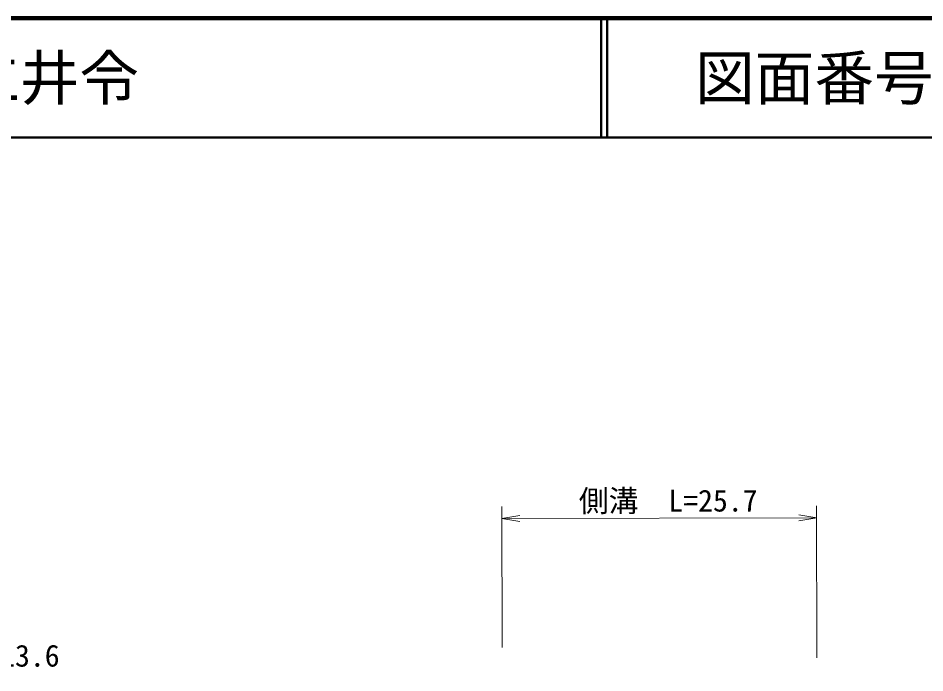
# Model space of a CAD drawing. Units: millimetres, scale not verified. Extents: x 40000 to 680000, y 20000 to 380000.
# Drawn here: x 459897 to 535884, y 325171 to 380000 of the extents above; entities that cross this region are included whole.
import ezdxf
from ezdxf.enums import TextEntityAlignment as Align

# ---------------------------------------------------------------- set-up
doc = ezdxf.new("R2010")
doc.units = ezdxf.units.MM
doc.header["$LTSCALE"] = 1000
for name, color, linetype, lineweight in [('M-STR-HTXT', 7, 'Continuous', 13), ('M-TTL', 2, 'Continuous', 140), ('M-TTL-LINE', 7, 'Continuous', 50), ('M-TTL-TXT', 7, 'Continuous', 13)]:
    doc.layers.add(name, color=color, linetype=linetype, lineweight=lineweight)
doc.styles.add('ＭＳ ゴシック', font='')
doc.styles.get('ＭＳ ゴシック').set_extended_font_data('MS Gothic')

# ---------------------------------------------------------------- blocks, each defined once
blk = doc.blocks.new('open_arrow')
at = {"color": 0, "linetype": 'Continuous', "lineweight": -2}
blk.add_lwpolyline([(7.5, 1.25), (0, 0), (7.5, -1.25)], dxfattribs=at)

msp = doc.modelspace()

# ---------------------------------------------------------------- linework, layer by layer
at = {"layer": 'M-STR-HTXT'}
for p, q in [((500455, 327282), (500432, 339092)), ((526841, 326419), (526816, 339144)), ((500434, 338092), (526818, 338144))]:
    msp.add_line(p, q, dxfattribs=at)
at = {"layer": 'M-TTL'}
msp.add_line((680000, 380000), (40000, 380000), dxfattribs=at)
at = {"layer": 'M-TTL-LINE'}
for p, q in [((508747, 380000), (508747, 370000)), ((509247, 380000), (509247, 370000)), ((40000, 370000), (680000, 370000))]:
    msp.add_line(p, q, dxfattribs=at)

# ---------------------------------------------------------------- block references
at = {"layer": 'M-STR-HTXT', "xscale": 200, "yscale": 200}
for p, rotation in [((500434, 338092), 0.1), ((526818, 338144), 180.1)]:
    msp.add_blockref('open_arrow', p, dxfattribs=dict(at, rotation=rotation))

# ---------------------------------------------------------------- texts
at = {"layer": 'M-STR-HTXT', "style": 'ＭＳ ゴシック'}
msp.add_text('側溝\u3000L=25.7', height=1833, rotation=0.112, dxfattribs=at).set_placement((514376, 338120), align=Align.BOTTOM_CENTER)
msp.add_text('ヒューム管φ=300L=13.6', height=1833, rotation=0.112, dxfattribs=at).set_placement((449942, 326586), align=Align.MIDDLE_CENTER)
at = {"layer": 'M-TTL-TXT', "style": 'ＭＳ ゴシック'}
msp.add_text('防府市大字植松\u3000大字仁井令', height=3666, dxfattribs=at).set_placement((405024, 375000), align=Align.MIDDLE_LEFT)
msp.add_text('図面番号', height=3666, dxfattribs=at).set_placement((526622, 375000), align=Align.MIDDLE_CENTER)

doc.saveas('drawing.dxf')
